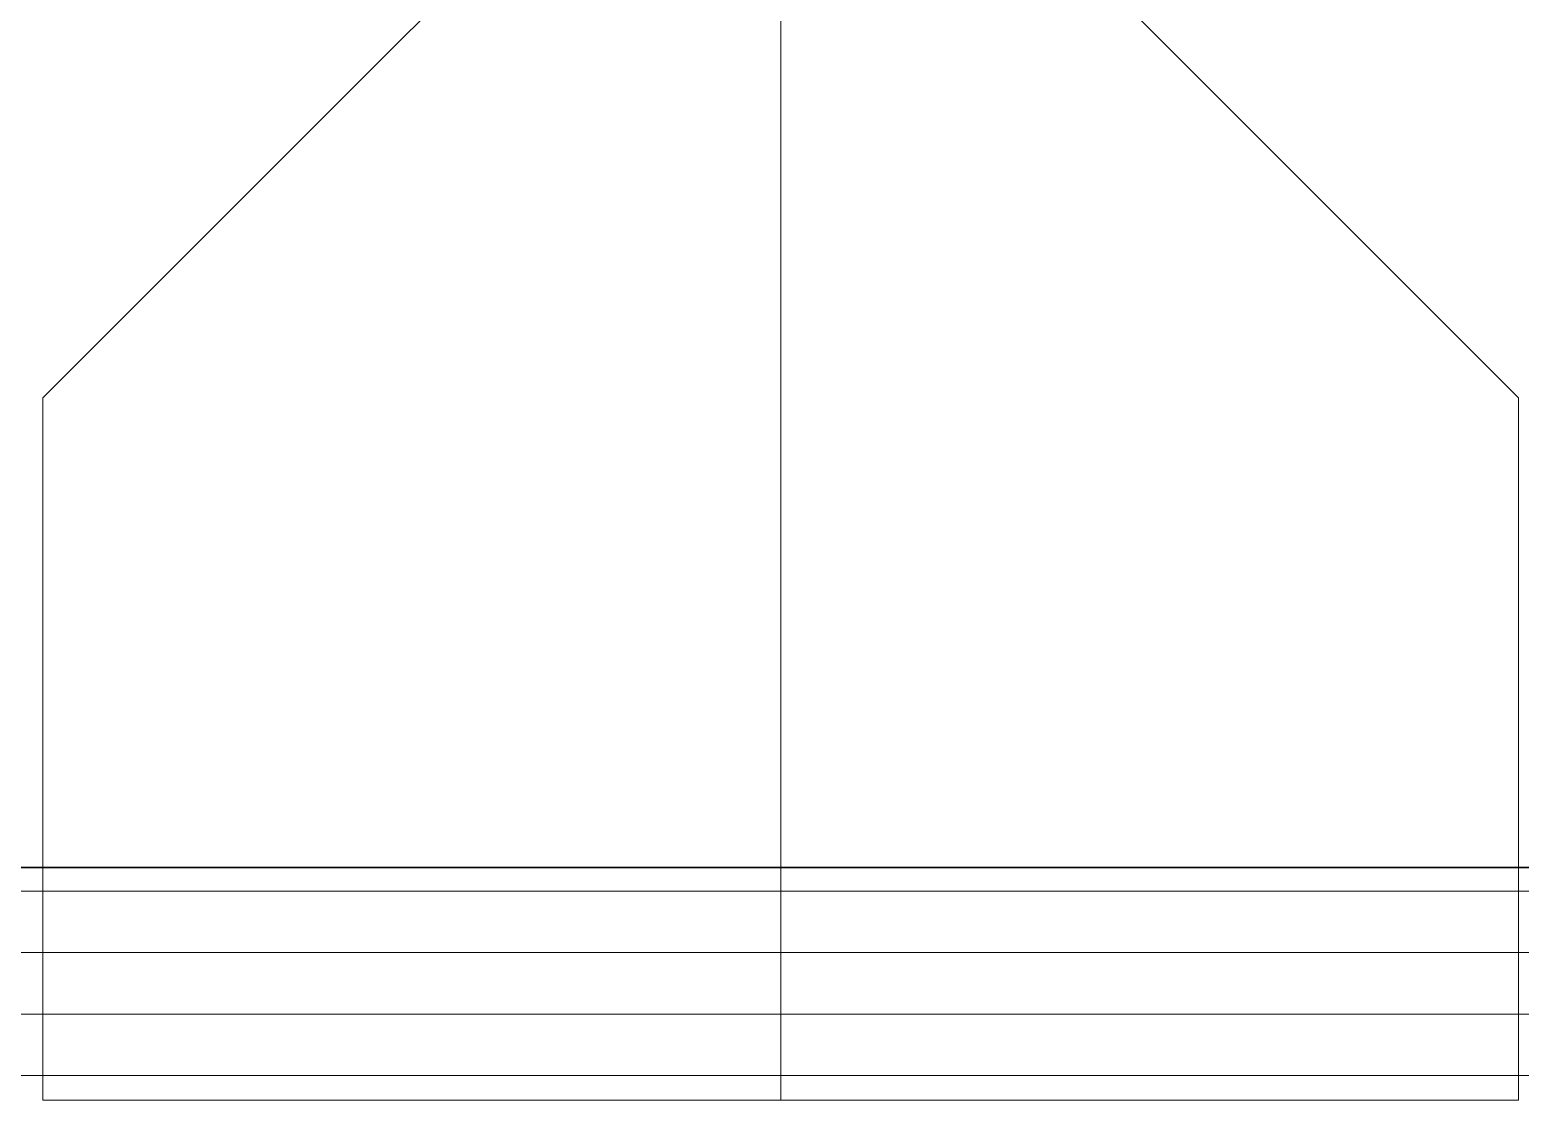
# Model space of a CAD drawing. Header units: millimetres. Extents: x -6000 to 12300, y -11438 to 14364.
# Drawn here: x 5573 to 7997, y -3163 to -1399 of the extents above; entities that cross this region are included whole.
import ezdxf

# ---------------------------------------------------------------- set-up
doc = ezdxf.new("R2010")
doc.units = ezdxf.units.MM
doc.header["$MEASUREMENT"] = 0
doc.layers.add('Shell - Roof', color=7, linetype='Continuous')
doc.layers.add('Shell - Roof_Pen_No__1', color=7, linetype='Continuous', lineweight=13)
doc.layers.add('Shell - Roof_Pen_No__32', color=15, linetype='Continuous', lineweight=35)
doc.layers.add('Shell - Roof_Pen_No__172', color=7, linetype='Continuous', lineweight=13, true_color=0xbf8080)

# ---------------------------------------------------------------- blocks, each defined once
blk = doc.blocks.new('Dormer Pitched 17[1]_5')
at = {"layer": 'Shell - Roof_Pen_No__1', "linetype": 'Continuous', "flags": 128}
for points in [[(5594.5, -1997.9), (6794.5, -797.9)], [(6794.5, -797.9), (6794.5, -3139.8)], [(7994.5, -1997.9), (6794.5, -797.9)], [(5594.5, -1997.9), (5594.5, -3139.8)], [(7994.5, -1997.9), (7994.5, -3139.8)], [(5594.5, -3139.8), (6794.5, -3139.8), (7994.5, -3139.8)]]:
    blk.add_lwpolyline(points, dxfattribs=at)
blk = doc.blocks.new('Roof_1_5', base_point=(1200, -4561.4))
at = {"layer": 'Shell - Roof_Pen_No__172', "linetype": 'Continuous'}
h = blk.add_hatch(dxfattribs=at)
h.set_pattern_fill('Roof_Tile_0005', color=256, style=0, pattern_type=2)
h.set_pattern_definition([(0, (0, 0), (0, 100), [])])
h.paths.add_polyline_path([(2575.7, -3185.6), (10924.3, -3185.6), (10924.3, 2662.9), (2575.7, 2662.9)])
h.paths.add_polyline_path([(3000, -2761.4), (3000, 2238.6), (10500, 2238.6), (10500, -2761.4)], flags=0)
at = {"layer": 'Shell - Roof_Pen_No__32', "linetype": 'Continuous'}
blk.add_line((10500, -2761.4), (3000, -2761.4), dxfattribs=at)
at = {"layer": 'Shell - Roof_Pen_No__1', "linetype": 'Continuous'}
blk.add_blockref('Dormer Pitched 17[1]_5', (0, 0), dxfattribs=at)

msp = doc.modelspace()

# ---------------------------------------------------------------- block references
at = {"layer": 'Shell - Roof', "color": 23, "linetype": 'Continuous', "lineweight": 13, "true_color": 0xbf8080}
msp.add_blockref('Roof_1_5', (1200, -4561.4), dxfattribs=at)

doc.saveas('drawing.dxf')
